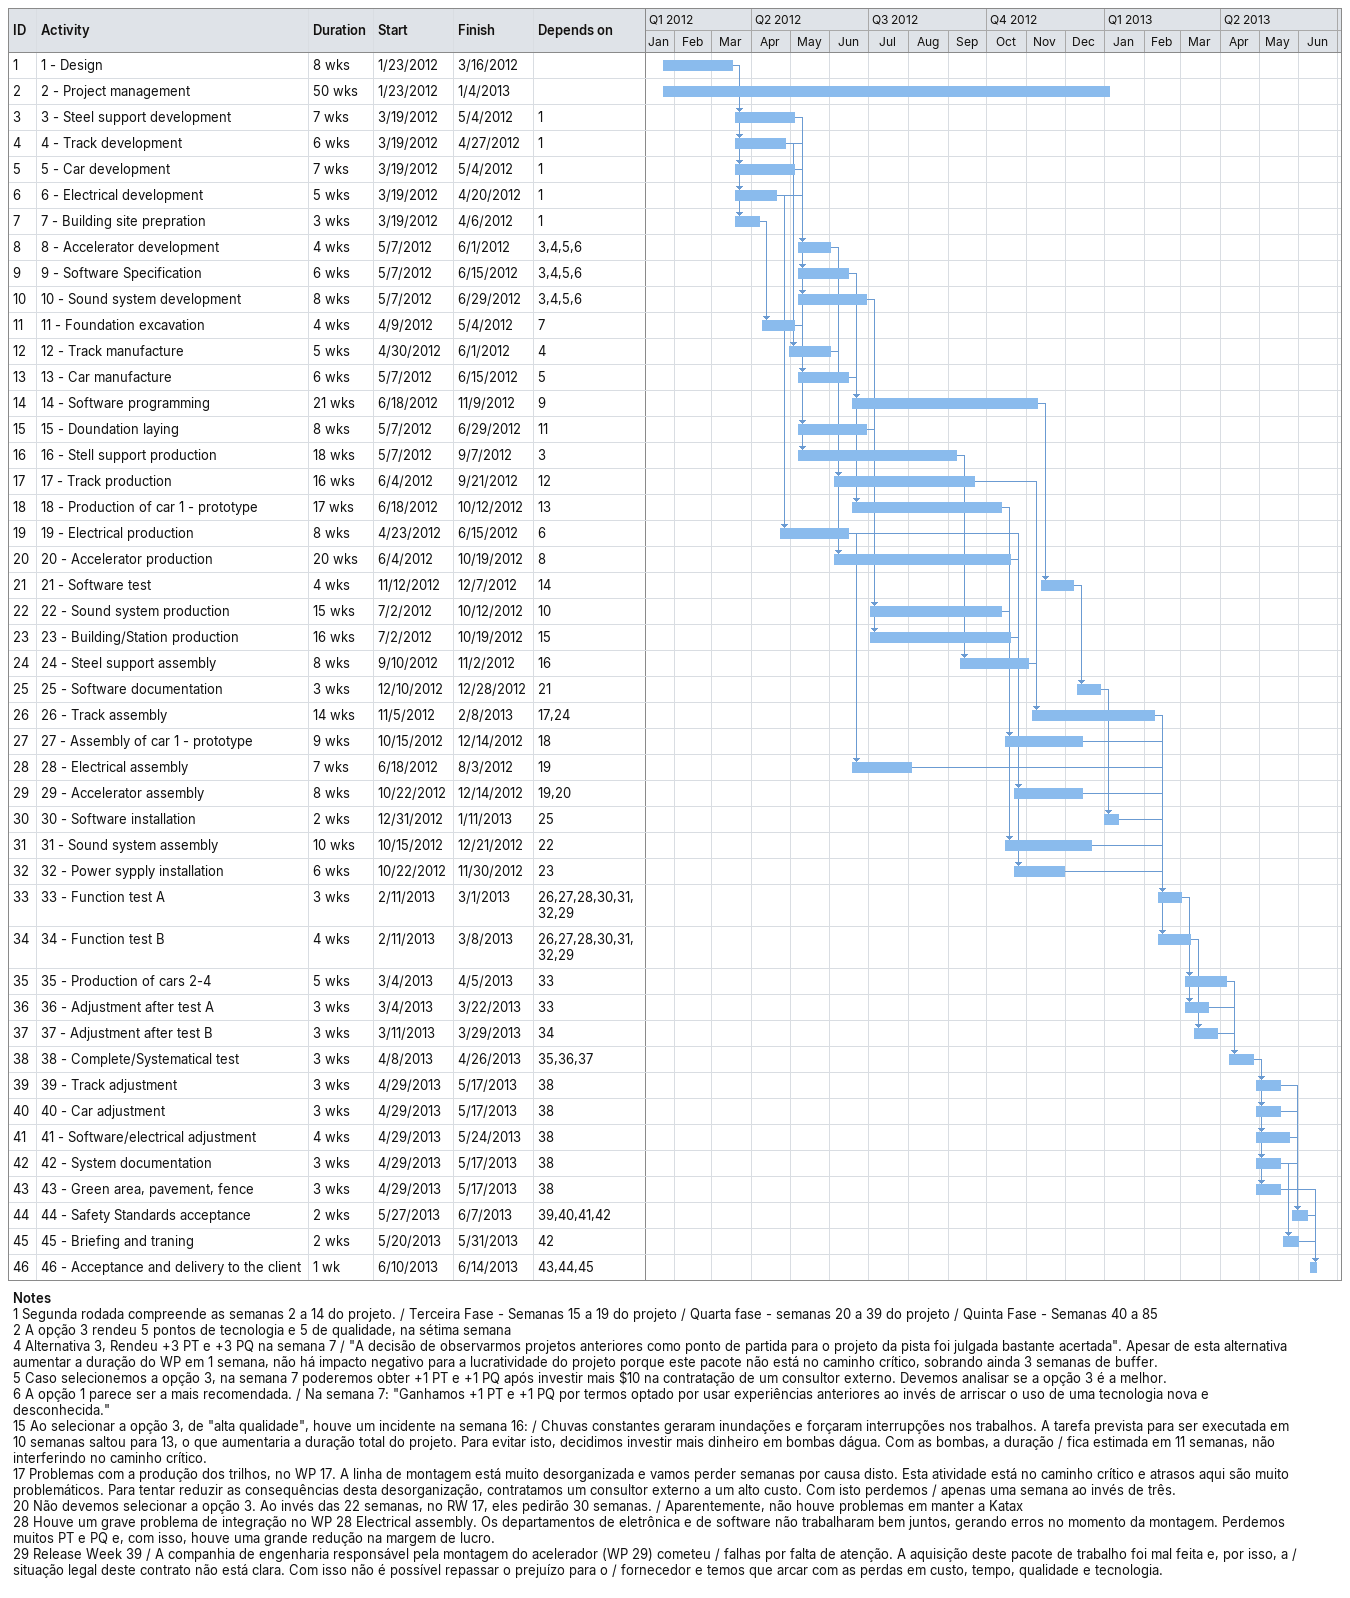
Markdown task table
| ID | Task | Duration | Start | Finish | Predecessors |
|---|---|---|---|---|---|
| 1 | 1 - Design | 8w | 2012-01-23 | 2012-03-16 |  |
| 2 | 2 - Project management | 50w | 2012-01-23 | 2013-01-04 |  |
| 3 | 3 - Steel support development | 7w | 2012-03-19 | 2012-05-04 | 1 |
| 4 | 4 - Track development | 6w | 2012-03-19 | 2012-04-27 | 1 |
| 5 | 5 - Car development | 7w | 2012-03-19 | 2012-05-04 | 1 |
| 6 | 6 - Electrical development | 5w | 2012-03-19 | 2012-04-20 | 1 |
| 7 | 7 - Building site prepration | 3w | 2012-03-19 | 2012-04-06 | 1 |
| 8 | 8 - Accelerator development | 4w | 2012-05-07 | 2012-06-01 | 3, 4, 5, 6 |
| 9 | 9 - Software Specification | 6w | 2012-05-07 | 2012-06-15 | 3, 4, 5, 6 |
| 10 | 10 - Sound system development | 8w | 2012-05-07 | 2012-06-29 | 3, 4, 5, 6 |
| 11 | 11 - Foundation excavation | 4w | 2012-04-09 | 2012-05-04 | 7 |
| 12 | 12 - Track manufacture | 5w | 2012-04-30 | 2012-06-01 | 4 |
| 13 | 13 - Car manufacture | 6w | 2012-05-07 | 2012-06-15 | 5 |
| 14 | 14 - Software programming | 21w | 2012-06-18 | 2012-11-09 | 9 |
| 15 | 15 - Doundation laying | 8w | 2012-05-07 | 2012-06-29 | 11 |
| 16 | 16 - Stell support production | 18w | 2012-05-07 | 2012-09-07 | 3 |
| 17 | 17 - Track production | 16w | 2012-06-04 | 2012-09-21 | 12 |
| 18 | 18 - Production of car 1 - prototype | 17w | 2012-06-18 | 2012-10-12 | 13 |
| 19 | 19 - Electrical production | 8w | 2012-04-23 | 2012-06-15 | 6 |
| 20 | 20 - Accelerator production | 20w | 2012-06-04 | 2012-10-19 | 8 |
| 21 | 21 - Software test | 4w | 2012-11-12 | 2012-12-07 | 14 |
| 22 | 22 - Sound system production | 15w | 2012-07-02 | 2012-10-12 | 10 |
| 23 | 23 - Building/Station production | 16w | 2012-07-02 | 2012-10-19 | 15 |
| 24 | 24 - Steel support assembly | 8w | 2012-09-10 | 2012-11-02 | 16 |
| 25 | 25 - Software documentation | 3w | 2012-12-10 | 2012-12-28 | 21 |
| 26 | 26 - Track assembly | 14w | 2012-11-05 | 2013-02-08 | 17, 24 |
| 27 | 27 - Assembly of car 1 - prototype | 9w | 2012-10-15 | 2012-12-14 | 18 |
| 28 | 28 - Electrical assembly | 7w | 2012-06-18 | 2012-08-03 | 19 |
| 29 | 29 - Accelerator assembly | 8w | 2012-10-22 | 2012-12-14 | 19, 20 |
| 30 | 30 - Software installation | 2w | 2012-12-31 | 2013-01-11 | 25 |
| 31 | 31 - Sound system assembly | 10w | 2012-10-15 | 2012-12-21 | 22 |
| 32 | 32 - Power sypply installation | 6w | 2012-10-22 | 2012-11-30 | 23 |
| 33 | 33 - Function test A | 3w | 2013-02-11 | 2013-03-01 | 26, 27, 28, 30, 31, 32, 29 |
| 34 | 34 - Function test B | 4w | 2013-02-11 | 2013-03-08 | 26, 27, 28, 30, 31, 32, 29 |
| 35 | 35 - Production of cars 2-4 | 5w | 2013-03-04 | 2013-04-05 | 33 |
| 36 | 36 - Adjustment after test A | 3w | 2013-03-04 | 2013-03-22 | 33 |
| 37 | 37 - Adjustment after test B | 3w | 2013-03-11 | 2013-03-29 | 34 |
| 38 | 38 - Complete/Systematical test | 3w | 2013-04-08 | 2013-04-26 | 35, 36, 37 |
| 39 | 39 - Track adjustment | 3w | 2013-04-29 | 2013-05-17 | 38 |
| 40 | 40 - Car adjustment | 3w | 2013-04-29 | 2013-05-17 | 38 |
| 41 | 41 - Software/electrical adjustment | 4w | 2013-04-29 | 2013-05-24 | 38 |
| 42 | 42 - System documentation | 3w | 2013-04-29 | 2013-05-17 | 38 |
| 43 | 43 - Green area, pavement, fence | 3w | 2013-04-29 | 2013-05-17 | 38 |
| 44 | 44 - Safety Standards acceptance | 2w | 2013-05-27 | 2013-06-07 | 39, 40, 41, 42 |
| 45 | 45 - Briefing and traning | 2w | 2013-05-20 | 2013-05-31 | 42 |
| 46 | 46 - Acceptance and delivery to the client | 1w | 2013-06-10 | 2013-06-14 | 43, 44, 45 |

Notes
- 1: Segunda rodada compreende as semanas 2 a 14 do projeto. / Terceira Fase - Semanas 15 a 19 do projeto / Quarta fase - semanas 20 a 39 do projeto / Quinta Fase - Semanas 40 a 85
- 2: A opção 3 rendeu 5 pontos de tecnologia e 5 de qualidade, na sétima semana
- 4: Alternativa 3, Rendeu +3 PT e +3 PQ na semana 7 / "A decisão de observarmos projetos anteriores como ponto de partida para o projeto da pista foi julgada bastante acertada". Apesar de esta alternativa aumentar a duração do WP em 1 semana, não há impacto negativo para a lucratividade do projeto porque este pacote não está no caminho crítico, sobrando ainda 3 semanas de buffer.
- 5: Caso selecionemos a opção 3, na semana 7 poderemos obter +1 PT e +1 PQ após investir mais $10 na contratação de um consultor externo. Devemos analisar se a opção 3 é a melhor.
- 6: A opção 1 parece ser a mais recomendada. / Na semana 7: "Ganhamos +1 PT e +1 PQ por termos optado por usar experiências anteriores ao invés de arriscar o uso de uma tecnologia nova e desconhecida."
- 15: Ao selecionar a opção 3, de "alta qualidade", houve um incidente na semana 16: / Chuvas constantes geraram inundações e forçaram interrupções nos trabalhos. A tarefa prevista para ser executada em 10 semanas saltou para 13, o que aumentaria a duração total do projeto. Para evitar isto, decidimos investir mais dinheiro em bombas dágua. Com as bombas, a duração / fica estimada em 11 semanas, não interferindo no caminho crítico.
- 17: Problemas com a produção dos trilhos, no WP 17. A linha de montagem está muito desorganizada e vamos perder semanas por causa disto. Esta atividade está no caminho crítico e atrasos aqui são muito problemáticos. Para tentar reduzir as consequências desta desorganização, contratamos um consultor externo a um alto custo. Com isto perdemos / apenas uma semana ao invés de três.
- 20: Não devemos selecionar a opção 3. Ao invés das 22 semanas, no RW 17, eles pedirão 30 semanas. / Aparentemente, não houve problemas em manter a Katax
- 28: Houve um grave problema de integração no WP 28 Electrical assembly. Os departamentos de eletrônica e de software não trabalharam bem juntos, gerando erros no momento da montagem. Perdemos muitos PT e PQ e, com isso, houve uma grande redução na margem de lucro.
- 29: Release Week 39 / A companhia de engenharia responsável pela montagem do acelerador (WP 29) cometeu / falhas por falta de atenção. A aquisição deste pacote de trabalho foi mal feita e, por isso, a / situação legal deste contrato não está clara. Com isso não é possível repassar o prejuízo para o / fornecedor e temos que arcar com as perdas em custo, tempo, qualidade e tecnologia.
